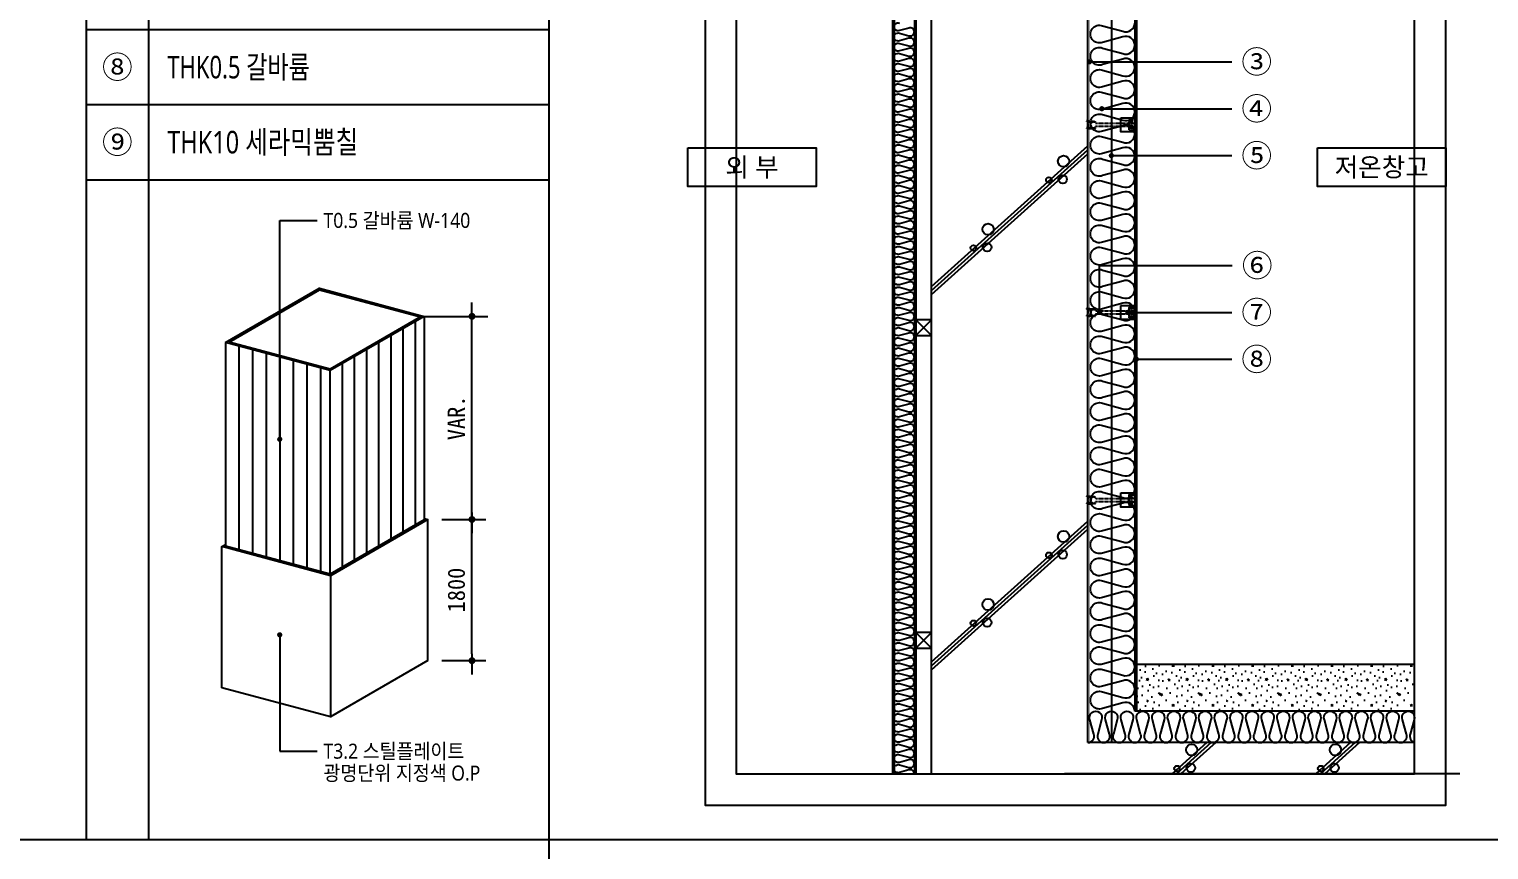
# Model space of a CAD drawing. Header units: millimetres. Extents: x 1008970 to 1091919, y 939088 to 948574.
# Drawn here: x 1065331 to 1069559, y 943414 to 945790 of the extents above; entities that cross this region are included whole.
import ezdxf
from ezdxf.enums import TextEntityAlignment as Align

# ---------------------------------------------------------------- set-up
doc = ezdxf.new("R2010")
doc.units = ezdxf.units.MM
doc.header["$LTSCALE"] = 5
doc.header["$MEASUREMENT"] = 0
doc.header["$PDSIZE"] = -10
doc.linetypes.add('HIDDEN', pattern=[0.375, 0.25, -0.125])
doc.linetypes.add('JIS_02_0.7', pattern=[1.35, 0.75, -0.6])
doc.layers.get('0').update_dxf_attribs({"linetype": 'CONTINUOUS'})
doc.layers.get('Defpoints').update_dxf_attribs({"color": 153, "linetype": 'CONTINUOUS'})
for name, color, linetype in [('0612_ACL WALL', 4, 'CONTINUOUS'), ('5TXT', 7, 'CONTINUOUS'), ('AA-AXIS-DIM7', 7, 'CONTINUOUS'), ('CON', 2, 'CONTINUOUS'), ('conc', 2, 'CONTINUOUS'), ('DIM', 7, 'CONTINUOUS'), ('FIN', 5, 'CONTINUOUS'), ('HATCH', 9, 'CONTINUOUS'), ('TEXT', 7, 'CONTINUOUS'), ('WALL3', 3, 'CONTINUOUS'), ('단열재', 11, 'CONTINUOUS'), ('볼트', 253, 'JIS_02_0.7')]:
    doc.layers.add(name, color=color, linetype=linetype)
doc.styles.add('MG', font='malgun.ttf')
doc.styles.add('돋움', font='')
doc.styles.add('맑은고딕', font='malgun.ttf')
doc.styles.add('한글', font='malgun.ttf')
doc.styles.get('돋움').set_extended_font_data('DotumChe')
doc.dimstyles.new('DIM_5', dxfattribs={"dimscale": 5, "dimtxt": 3, "dimasz": 1, "dimexe": 2, "dimexo": 2, "dimgap": 1, "dimtad": 1, "dimdec": 0, "dimzin": 0, "dimdsep": 46, "dimtxsty": 'MG', "dimblk1": 'DIMDOT', "dimblk2": 'DIMDOT', "dimsah": 1, "dimcen": 0.09, "dimdle": 2, "dimclrd": 7, "dimclre": 7, "dimclrt": 3, "dimadec": 0, "dimazin": 0, "dimtfac": 1, "dimtdec": 0, "dimtix": 1, "dimtmove": 2, "dimatfit": 3, "dimldrblk": 'DIMDOT', "dimfxl": 2, "dimtolj": 1, "dimtzin": 0, "dimarcsym": 0})
doc.dimstyles.new('SDIM', dxfattribs={"dimscale": 10, "dimtxt": 2.5, "dimasz": 1, "dimexe": 2, "dimexo": 2, "dimgap": 1, "dimtad": 1, "dimdsep": 46, "dimtxsty": '돋움', "dimblk1": '_RXDOT', "dimblk2": '_RXDOT', "dimsah": 1, "dimcen": 3, "dimclrd": 7, "dimclre": 7, "dimclrt": 3, "dimadec": 0, "dimazin": 0, "dimtfac": 1, "dimtix": 1, "dimtmove": 2, "dimatfit": 3, "dimfxl": 1, "dimtolj": 1, "dimtzin": 0, "dimarcsym": 0})

# ---------------------------------------------------------------- blocks, each defined once
blk = doc.blocks.new('zw$8367')
blk.add_line((1287, 5), (1287, 369))
blk.add_lwpolyline([(913, 374), (1287, 374), (1287, 0), (913, 0)], close=True)
at = {"layer": '볼트'}
for p, q in [((16, 292), (121, 284)), ((16, 268), (235, 268)), ((16, 106), (235, 106)), ((16, 82), (121, 90)), ((40, 243), (40, 131)), ((121, 284), (235, 284)), ((121, 203), (121, 171)), ((121, 90), (235, 90)), ((186, 106), (235, 106)), ((261, 228), (1125, 228)), ((261, 146), (1125, 146)), ((1125, 321), (1125, 53)), ((1125, 236), (1206, 236)), ((1125, 146), (1125, 228)), ((1125, 138), (1206, 138)), ((1133, 329), (1279, 329)), ((1133, 45), (1279, 45)), ((1141, 329), (1141, 45)), ((1157, 329), (1157, 45)), ((1173, 329), (1173, 45)), ((1190, 329), (1190, 45)), ((1206, 329), (1206, 45)), ((1206, 232), (1279, 232)), ((1206, 142), (1279, 142)), ((1287, 321), (1287, 240)), ((1287, 134), (1287, 53))]:
    blk.add_line(p, q, dxfattribs=at)
for centre, radius, start, end in [((16, 276), 16.2, 90, 165.5225), ((16, 284), 16.2, 194.4775, 270), ((16, 90), 16.2, 90, 165.5225), ((16, 98), 16.2, 194.4775, 270), ((64, 243), 24.3, 78.463, 180), ((64, 131), 24.3, 180, 281.537), ((56, 203), 64.9, 0, 78.463), ((56, 171), 64.9, 281.537, 0), ((186, 203), 64.9, 33.0557, 180), ((186, 171), 64.9, 180, 326.9443), ((235, 276), 8.11, 0, 90), ((235, 276), 8.11, 270, 0), ((235, 98), 8.11, 0, 90), ((235, 98), 8.11, 270, 0), ((261, 252), 24.3, 213.0557, 270), ((261, 122), 24.3, 90, 146.9443), ((1133, 321), 8.11, 90, 180), ((1133, 53), 8.11, 180, 270), ((1279, 321), 8.11, 0, 90), ((1279, 240), 8.11, 270, 0), ((1279, 134), 8.11, 0, 90), ((1279, 53), 8.11, 270, 0)]:
    blk.add_arc(centre, radius, start, end, dxfattribs=at)
blk = doc.blocks.new('DIMDOT')
at = {"linetype": 'Continuous'}
blk.add_line((-2, 0), (2, 0), dxfattribs=at)
for radius in [0.5, 0.25]:
    blk.add_circle((0, 0), radius, dxfattribs=at)
blk = doc.blocks.new('_RXDOT')
at = {"color": 0, "linetype": 'ByBlock'}
blk.add_line((-1, 0), (2, 0), dxfattribs=at)
at = {"color": 0, "linetype": 'ByBlock', "const_width": 0.5}
blk.add_lwpolyline([(-0.25, 0, 1), (0.25, 0, 1)], format="xyb", close=True, dxfattribs=at)
blk = doc.blocks.new('*D14')
at = {"layer": 'Defpoints', "color": 0, "transparency": 16777216}
for p in [(1066486.1, 944370.6), (1066613.8, 944370.6), (1066486.1, 943961.7)]:
    blk.add_point(p, dxfattribs=at)
at = {"layer": 'DIM', "color": 7, "lineweight": -2, "transparency": 16777216}
for p, q in [((1066526.1, 944370.6), (1066653.8, 944370.6)), ((1066613.8, 943981.7), (1066613.8, 944350.6)), ((1066526.1, 943961.7), (1066653.8, 943961.7))]:
    blk.add_line(p, q, dxfattribs=at)
at = {"layer": 'DIM', "color": 7, "lineweight": -2, "transparency": 16777216, "xscale": 20, "yscale": 20, "zscale": 20}
for p, rotation in [((1066613.8, 944370.6), 90), ((1066613.8, 943961.7), 270)]:
    blk.add_blockref('_RXDOT', p, dxfattribs=dict(at, rotation=rotation))
at = {"layer": 'DIM', "color": 3, "transparency": 16777216, "insert": (1066568.7, 944166.2), "char_height": 50, "attachment_point": 5, "rotation": 90, "style": '돋움'}
blk.add_mtext('\\A1;1800', dxfattribs=at)
blk = doc.blocks.new('*D15')
at = {"layer": 'Defpoints', "color": 0, "transparency": 16777216}
for p in [(1066486.1, 944958.7), (1066613.8, 944958.7), (1066486.1, 944370.6)]:
    blk.add_point(p, dxfattribs=at)
at = {"layer": 'DIM', "color": 7, "lineweight": -2, "transparency": 16777216}
for p, q in [((1066526.1, 944958.7), (1066653.8, 944958.7)), ((1066613.8, 944390.6), (1066613.8, 944938.7)), ((1066526.1, 944370.6), (1066653.8, 944370.6))]:
    blk.add_line(p, q, dxfattribs=at)
at = {"layer": 'DIM', "color": 7, "lineweight": -2, "transparency": 16777216, "xscale": 20, "yscale": 20, "zscale": 20}
for p, rotation in [((1066613.8, 944958.7), 90), ((1066613.8, 944370.6), 270)]:
    blk.add_blockref('_RXDOT', p, dxfattribs=dict(at, rotation=rotation))
at = {"layer": 'DIM', "color": 3, "transparency": 16777216, "insert": (1066568.7, 944664.7), "char_height": 50, "attachment_point": 5, "rotation": 90, "style": '돋움'}
blk.add_mtext('\\A1;VAR.', dxfattribs=at)

msp = doc.modelspace()

# ---------------------------------------------------------------- hatches: boundary and pattern name
at = {"layer": 'HATCH'}
h = msp.add_hatch(dxfattribs=at)
h.set_pattern_fill('CONC', color=256, scale=4.527328)
h.set_pattern_definition([(0, (1059113.01, 997929.28), (0, 114.99414), [0, -114.99414]), (0, (1059114.16, 997889.03), (0, 114.99414), [0, -114.99414]), (0, (1059117.61, 997951.13), (0, 114.99414), [0, -114.99414]), (338.1986, (1059057.815, 997915.479), (344.9824405, -114.994126), [12.38521, -606.87718]), (216.8699, (1059069.314, 997910.879), (344.9824, 229.988287), [5.7497, -569.22098]), (130.6013, (1059064.714, 997907.429), (574.9707303, -689.9647053), [10.60188, -1049.59162]), (206.5651, (1059026.766, 997893.63), (-114.99404, -114.994287), [2.57138, -254.56332]), (326.3099, (1059024.466, 997892.48), (229.988222, -114.99429), [4.14623, -410.4711]), (108.4349, (1059027.916, 997890.18), (-114.993953, 229.988323), [3.63646, -360.00697]), (225, (1059100.36, 997882.13), (-2e-14, -114.99417), [4.87874, -157.74746]), (0, (1059096.91, 997878.68), (114.99414, 114.99414), [6.89965, -108.0945]), (135, (1059103.81, 997878.68), (-114.99417, 8e-15), [4.87874, -157.74746]), (251.5651, (1059086.563, 997955.727), (114.993953, 229.988323), [3.63646, -360.00697]), (0, (1059085.41, 997952.28), (114.99414, 114.99414), [5.7497, -109.24443]), (143.1301, (1059091.163, 997952.277), (-344.9824, 229.988287), [5.7497, -569.22098]), (213.6901, (1059025.616, 997956.876), (229.988222, 114.99429), [4.14623, -410.4711]), (341.5651, (1059022.166, 997954.577), (-229.988323, 114.993953), [7.27292, -356.3705]), (126.8699, (1059029.066, 997952.277), (229.988287, -344.9824), [5.7497, -569.22098]), (0, (1059058.96, 997952.28), (0, 114.99414), [0, -114.99414]), (0, (1059027.92, 997922.38), (0, 114.99414), [0, -114.99414]), (0, (1059060.11, 997879.83), (0, 114.99414), [0, -114.99414]), (0, (1059091.16, 997915.48), (0, 114.99414), [0, -114.99414]), (0, (1059057.81, 997935.03), (0, 114.99414), [0, -114.99414]), (0, (1059032.52, 997938.48), (0, 114.99414), [0, -114.99414]), (0, (1059042.87, 997931.58), (0, 114.99414), [0, -114.99414]), (0, (1059038.27, 997903.98), (0, 114.99414), [0, -114.99414]), (0, (1059010.67, 997908.58), (0, 114.99414), [0, -114.99414]), (0, (1059011.82, 997935.03), (0, 114.99414), [0, -114.99414]), (0, (1059008.37, 997960.33), (0, 114.99414), [0, -114.99414]), (0, (1059044.02, 997964.93), (0, 114.99414), [0, -114.99414]), (0, (1059069.31, 997969.53), (0, 114.99414), [0, -114.99414]), (0, (1059109.56, 997964.93), (0, 114.99414), [0, -114.99414]), (0, (1059081.96, 997929.28), (0, 114.99414), [0, -114.99414]), (0, (1059070.46, 997949.98), (0, 114.99414), [0, -114.99414]), (0, (1059079.66, 997894.78), (0, 114.99414), [0, -114.99414]), (0, (1059045.17, 997889.03), (0, 114.99414), [0, -114.99414]), (0, (1059079.66, 997863.73), (0, 114.99414), [0, -114.99414]), (0, (1059041.72, 997870.63), (0, 114.99414), [0, -114.99414]), (0, (1059004.92, 997867.18), (0, 114.99414), [0, -114.99414]), (0, (1059018.72, 997861.43), (0, 114.99414), [0, -114.99414]), (0, (1059019.87, 997877.53), (0, 114.99414), [0, -114.99414]), (0, (1059096.91, 997859.13), (0, 114.99414), [0, -114.99414]), (0, (1059110.71, 997906.28), (0, 114.99414), [0, -114.99414]), (0, (1059104.96, 997940.78), (0, 114.99414), [0, -114.99414]), (0, (1059052.06, 997857.98), (0, 114.99414), [0, -114.99414])])
h.paths.add_polyline_path([(1069344.222, 943951.005), (1069344.222, 943815.185), (1068538.357, 943815.185), (1068538.357, 943951.005)])

# ---------------------------------------------------------------- linework, layer by layer
for p, q in [((1065495.993, 947418.938), (1065495.993, 943443.944)), ((1065677.086, 947418.938), (1065677.086, 943443.944)), ((1065495.993, 945789.1), (1066836.082, 945789.1)), ((1065495.993, 945571.788), (1066836.082, 945571.788)), ((1065495.993, 945354.476), (1066836.082, 945354.476))]:
    msp.add_line(p, q)
at = {"color": 4}
for p, q in [((1066486.069, 943961.743), (1066486.069, 944370.643)), ((1065888.912, 943883.126), (1065888.912, 944292.026)), ((1066203.773, 944207.659), (1066203.773, 943798.76))]:
    msp.add_line(p, q, dxfattribs=at)
at = {"color": 6}
msp.add_lwpolyline([(1068402.538, 943724.638, 0.905, 0.905, 0), (1068402.538, 947052.224, 0.905, 0.905, 0), (1069344.222, 947052.224, 0.905, 0.905, 0)], format="xyseb", dxfattribs=at)
for points in [[(1067239.416, 945446.935), (1067610.891, 945446.935), (1067610.891, 945334.455), (1067239.416, 945334.455)], [(1069063.293, 945446.935), (1069434.768, 945446.935), (1069434.768, 945334.455), (1069063.293, 945334.455)]]:
    msp.add_lwpolyline(points, close=True)
at = {"color": 4}
for points in [[(1066475.513, 944373.471), (1066486.069, 944370.643), (1066203.773, 944207.659), (1065888.912, 944292.026), (1065899.469, 944298.12)], [(1066486.069, 943961.743), (1066203.773, 943798.76), (1065888.912, 943883.126)]]:
    msp.add_lwpolyline(points, dxfattribs=at)
at = {"layer": '0612_ACL WALL', "linetype": 'ByBlock'}
for p, q in [((1067832.094, 947147.298), (1067832.094, 943634.092)), ((1067836.622, 947147.298), (1067836.622, 943634.092)), ((1067895.477, 947147.298), (1067895.477, 943634.092)), ((1067900.004, 947147.298), (1067900.004, 943634.092)), ((1069344.222, 943951.005), (1068538.357, 943951.005))]:
    msp.add_line(p, q, dxfattribs=at)
at = {"layer": '5TXT'}
for p, q in [((1066836.082, 947708.687), (1066836.082, 939179.201)), ((1060135.636, 943443.944), (1073536.528, 943443.944))]:
    msp.add_line(p, q, dxfattribs=at)
at = {"layer": 'CON', "ltscale": 5}
for p, q in [((1067945.277, 943634.092), (1067945.277, 947147.298)), ((1068398.01, 943724.638), (1068398.01, 947056.752)), ((1069344.222, 943724.638), (1068398.01, 943724.638))]:
    msp.add_line(p, q, dxfattribs=at)
msp.add_lwpolyline([(1065910.025, 944884.247), (1066172.36, 945035.706), (1066464.956, 944957.305), (1066202.621, 944805.846)], close=True, dxfattribs=at)
at = {"layer": 'conc', "color": 3}
for p, q in [((1067900.004, 944948.743), (1067945.277, 944903.469)), ((1067900.004, 944903.469), (1067945.277, 944948.743)), ((1067900.004, 944043.277), (1067945.277, 943998.004)), ((1067900.004, 943998.004), (1067945.277, 944043.277))]:
    msp.add_line(p, q, dxfattribs=at)
for points in [[(1067900.004, 944903.469), (1067945.277, 944903.469), (1067945.277, 944948.743), (1067900.004, 944948.743)], [(1067900.004, 943998.004), (1067945.277, 943998.004), (1067945.277, 944043.277), (1067900.004, 944043.277)]]:
    msp.add_lwpolyline(points, close=True, dxfattribs=at)
at = {"layer": 'Defpoints'}
for p, q in [((1066475.513, 944958.695), (1066659.288, 944958.695)), ((1069474.878, 943634.092), (1068330.1, 943634.092))]:
    msp.add_line(p, q, dxfattribs=at)
at = {"layer": 'Defpoints', "color": 139}
for points in [[(1069434.768, 947237.845), (1067288.815, 947237.845), (1067288.815, 943543.545), (1069434.768, 943543.545)], [(1069344.222, 947147.298), (1067379.361, 947147.298), (1067379.361, 943634.092), (1069344.222, 943634.092)]]:
    msp.add_lwpolyline(points, close=True, dxfattribs=at)
at = {"layer": 'FIN'}
for p, q in [((1066414.919, 944334.269), (1066414.919, 944923.712)), ((1066450.206, 944354.642), (1066450.206, 944944.085)), ((1066344.345, 944293.523), (1066344.345, 944882.966)), ((1066379.632, 944313.896), (1066379.632, 944903.339)), ((1065938.826, 944872.312), (1065938.826, 944282.869)), ((1065978.184, 944861.766), (1065978.184, 944272.324)), ((1066017.541, 944851.22), (1066017.541, 944261.778)), ((1066056.899, 944840.674), (1066056.899, 944251.232)), ((1066273.771, 944252.777), (1066273.771, 944842.22)), ((1066309.058, 944273.15), (1066309.058, 944862.593)), ((1066096.256, 944830.128), (1066096.256, 944240.686)), ((1066135.614, 944819.583), (1066135.614, 944230.14)), ((1066174.972, 944809.037), (1066174.972, 944219.594)), ((1066238.484, 944232.404), (1066238.484, 944821.847))]:
    msp.add_line(p, q, dxfattribs=at)
at = {"layer": 'FIN', "color": 70}
for p, q in [((1066475.513, 944958.695), (1066475.513, 944369.253)), ((1065899.469, 944882.858), (1065899.469, 944293.415)), ((1066203.197, 944212.031), (1066203.197, 944801.474))]:
    msp.add_line(p, q, dxfattribs=at)
msp.add_lwpolyline([(1065899.469, 944882.858), (1066171.784, 945040.079), (1066475.513, 944958.695), (1066203.197, 944801.474)], close=True, dxfattribs=at)
msp.add_lwpolyline([(1066475.513, 944369.253), (1066203.197, 944212.031), (1065899.469, 944293.415)], dxfattribs=at)
at = {"layer": 'HATCH'}
for p, q in [((1067945.277, 945045.056), (1068398.01, 945452.515)), ((1067945.277, 945033.531), (1068398.01, 945440.991)), ((1067945.277, 945022.007), (1068398.01, 945429.466)), ((1067945.277, 943958.497), (1068398.01, 944365.957)), ((1067945.277, 943946.972), (1068398.01, 944354.432)), ((1067945.277, 943935.448), (1068398.01, 944342.907)), ((1068642.905, 943634.667), (1068743.512, 943725.214)), ((1068655.71, 943634.667), (1068756.317, 943725.214)), ((1068668.515, 943634.667), (1068769.122, 943725.214)), ((1069059.432, 943634.667), (1069160.04, 943725.214)), ((1069072.238, 943634.667), (1069172.845, 943725.214)), ((1069085.043, 943634.667), (1069185.65, 943725.214))]:
    msp.add_line(p, q, dxfattribs=at)
for centre, radius in [((1068327.403, 945407.738), 16.298), ((1068284.965, 945353.498), 8.149), ((1068324.955, 945355.537), 12.224), ((1068108.685, 945210.892), 16.298), ((1068066.247, 945156.652), 8.149), ((1068106.237, 945158.691), 12.224), ((1068327.403, 944321.179), 16.298), ((1068284.965, 944266.94), 8.149), ((1068324.955, 944268.979), 12.224), ((1068108.685, 944124.333), 16.298), ((1068066.247, 944070.094), 8.149), ((1068106.237, 944072.133), 12.224), ((1068698.515, 943703.485), 16.298), ((1069115.043, 943703.485), 16.298), ((1068656.077, 943649.246), 8.149), ((1068696.067, 943651.285), 12.224), ((1069072.605, 943649.246), 8.149), ((1069112.594, 943651.285), 12.224)]:
    msp.add_circle(centre, radius, dxfattribs=at)
at = {"layer": 'WALL3'}
msp.add_line((1068538.357, 946151.286), (1068538.357, 943815.185), dxfattribs=at)
at = {"layer": 'WALL3', "linetype": 'HIDDEN'}
msp.add_lwpolyline([(1069344.222, 947011.478), (1068465.92, 947011.478), (1068465.92, 943724.638)], dxfattribs=at)
at = {"layer": '단열재'}
for p, q in [((1068533.83, 946966.205), (1068533.83, 943815.185)), ((1069344.222, 943815.185), (1068533.83, 943815.185)), ((1068443.284, 943724.638), (1068398.01, 943724.638))]:
    msp.add_line(p, q, dxfattribs=at)
at = {"layer": '단열재', "color": 9}
msp.add_lwpolyline([(1067895.477, 943634.092, 0.52485566), (1067879.527, 943645.098), (1067852.571, 943637.799, -1.44919786), (1067852.571, 943659.811), (1067879.527, 943652.513, 0.52485566), (1067895.477, 943663.519, 0.52485566), (1067879.527, 943674.525), (1067852.571, 943667.227, -1.44919786), (1067852.571, 943689.239), (1067879.527, 943681.941, 0.52485566), (1067895.477, 943692.947, 0.52485566), (1067879.527, 943703.953), (1067852.571, 943696.655, -1.44919786), (1067852.571, 943718.667), (1067879.527, 943711.369, 0.52485566), (1067895.477, 943722.374, 0.52485566), (1067879.527, 943733.38), (1067852.571, 943726.082, -1.44919786), (1067852.571, 943748.094), (1067879.527, 943740.796, 0.52485566), (1067895.477, 943751.802, 0.52485566), (1067879.527, 943762.808), (1067852.571, 943755.51, -1.44919786), (1067852.571, 943777.522), (1067879.527, 943770.224, 0.52485566), (1067895.477, 943781.23, 0.52485566), (1067879.527, 943792.236), (1067852.571, 943784.938, -1.44919786), (1067852.571, 943806.949), (1067879.527, 943799.651, 0.52485566), (1067895.477, 943810.657, 0.52485566), (1067879.527, 943821.663), (1067852.571, 943814.365, -1.44919786), (1067852.571, 943836.377), (1067879.527, 943829.079, 0.52485566), (1067895.477, 943840.085, 0.52485566), (1067879.527, 943851.091), (1067852.571, 943843.793, -1.44919786), (1067852.571, 943865.805), (1067879.527, 943858.507, 0.52485566), (1067895.477, 943869.513, 0.52485566), (1067879.527, 943880.519), (1067852.571, 943873.221, -1.44919786), (1067852.571, 943895.232), (1067879.527, 943887.934, 0.52485566), (1067895.477, 943898.94, 0.52485566), (1067879.527, 943909.946), (1067852.571, 943902.648, -1.44919786), (1067852.571, 943924.66), (1067879.527, 943917.362, 0.52485566), (1067895.477, 943928.368, 0.52485566), (1067879.527, 943939.374), (1067852.571, 943932.076, -1.44919786), (1067852.571, 943954.088), (1067879.527, 943946.79, 0.52485566), (1067895.477, 943957.796, 0.52485566), (1067879.527, 943968.801), (1067852.571, 943961.503, -1.44919786), (1067852.571, 943983.515), (1067879.527, 943976.217, 0.52485566), (1067895.477, 943987.223, 0.52485566), (1067879.527, 943998.229), (1067852.571, 943990.931, -1.44919786), (1067852.571, 944012.943), (1067879.527, 944005.645, 0.52485566), (1067895.477, 944016.651, 0.52485566), (1067879.527, 944027.657), (1067852.571, 944020.359, -1.44919786), (1067852.571, 944042.371), (1067879.527, 944035.073, 0.52485566), (1067895.477, 944046.078, 0.52485566), (1067879.527, 944057.084), (1067852.571, 944049.786, -1.44919786), (1067852.571, 944071.798), (1067879.527, 944064.5, 0.52485566), (1067895.477, 944075.506, 0.52485566), (1067879.527, 944086.512), (1067852.571, 944079.214, -1.44919786), (1067852.571, 944101.226), (1067879.527, 944093.928, 0.52485566), (1067895.477, 944104.934, 0.52485566), (1067879.527, 944115.94), (1067852.571, 944108.642, -1.44919786), (1067852.571, 944130.653), (1067879.527, 944123.355, 0.52485566), (1067895.477, 944134.361, 0.52485566), (1067879.527, 944145.367), (1067852.571, 944138.069, -1.44919786), (1067852.571, 944160.081), (1067879.527, 944152.783, 0.52485566), (1067895.477, 944163.789, 0.52485566), (1067879.527, 944174.795), (1067852.571, 944167.497, -1.44919786), (1067852.571, 944189.509), (1067879.527, 944182.211, 0.52485566), (1067895.477, 944193.217, 0.52485566), (1067879.527, 944204.223), (1067852.571, 944196.924, -1.44919786), (1067852.571, 944218.936), (1067879.527, 944211.638, 0.52485566), (1067895.477, 944222.644, 0.52485566), (1067879.527, 944233.65), (1067852.571, 944226.352, -1.44919786), (1067852.571, 944248.364), (1067879.527, 944241.066, 0.52485566), (1067895.477, 944252.072, 0.52485566), (1067879.527, 944263.078), (1067852.571, 944255.78, -1.44919786), (1067852.571, 944277.792), (1067879.527, 944270.494, 0.52485566), (1067895.477, 944281.5, 0.52485566), (1067879.527, 944292.505), (1067852.571, 944285.207, -1.44919786), (1067852.571, 944307.219), (1067879.527, 944299.921, 0.52485566), (1067895.477, 944310.927, 0.52485566), (1067879.527, 944321.933), (1067852.571, 944314.635, -1.44919786), (1067852.571, 944336.647), (1067879.527, 944329.349, 0.52485566), (1067895.477, 944340.355, 0.52485566), (1067879.527, 944351.361), (1067852.571, 944344.063, -1.44919786), (1067852.571, 944366.075), (1067879.527, 944358.776, 0.52485566), (1067895.477, 944369.782, 0.52485566), (1067879.527, 944380.788), (1067852.571, 944373.49, -1.44919786), (1067852.571, 944395.502), (1067879.527, 944388.204, 0.52485566), (1067895.477, 944399.21, 0.52485566), (1067879.527, 944410.216), (1067852.571, 944402.918, -1.44919786), (1067852.571, 944424.93), (1067879.527, 944417.632, 0.52485566), (1067895.477, 944428.638, 0.52485566), (1067879.527, 944439.644), (1067852.571, 944432.346, -1.44919786), (1067852.571, 944454.357), (1067879.527, 944447.059, 0.52485566), (1067895.477, 944458.065, 0.52485566), (1067879.527, 944469.071), (1067852.571, 944461.773, -1.44919786), (1067852.571, 944483.785), (1067879.527, 944476.487, 0.52485566), (1067895.477, 944487.493, 0.52485566), (1067879.527, 944498.499), (1067852.571, 944491.201, -1.44919786), (1067852.571, 944513.213), (1067879.527, 944505.915, 0.52485566), (1067895.477, 944516.921, 0.52485566), (1067879.527, 944527.927), (1067852.571, 944520.628, -1.44919786), (1067852.571, 944542.64), (1067879.527, 944535.342, 0.52485566), (1067895.477, 944546.348, 0.52485566), (1067879.527, 944557.354), (1067852.571, 944550.056, -1.44919786), (1067852.571, 944572.068), (1067879.527, 944564.77, 0.52485566), (1067895.477, 944575.776, 0.52485566), (1067879.527, 944586.782), (1067852.571, 944579.484, -1.44919786), (1067852.571, 944601.496), (1067879.527, 944594.198, 0.52485566), (1067895.477, 944605.203, 0.52485566), (1067879.527, 944616.209), (1067852.571, 944608.911, -1.44919786), (1067852.571, 944630.923), (1067879.527, 944623.625, 0.52485566), (1067895.477, 944634.631, 0.52485566), (1067879.527, 944645.637), (1067852.571, 944638.339, -1.44919786), (1067852.571, 944660.351), (1067879.527, 944653.053, 0.52485566), (1067895.477, 944664.059, 0.52485566), (1067879.527, 944675.065), (1067852.571, 944667.767, -1.44919786), (1067852.571, 944689.778), (1067879.527, 944682.48, 0.52485566), (1067895.477, 944693.486, 0.52485566), (1067879.527, 944704.492), (1067852.571, 944697.194, -1.44919786), (1067852.571, 944719.206), (1067879.527, 944711.908, 0.52485566), (1067895.477, 944722.914, 0.52485566), (1067879.527, 944733.92), (1067852.571, 944726.622, -1.44919786), (1067852.571, 944748.634), (1067879.527, 944741.336, 0.52485566), (1067895.477, 944752.342, 0.52485566), (1067879.527, 944763.348), (1067852.571, 944756.05, -1.44919786), (1067852.571, 944778.061), (1067879.527, 944770.763, 0.52485566), (1067895.477, 944781.769, 0.52485566), (1067879.527, 944792.775), (1067852.571, 944785.477, -1.44919786), (1067852.571, 944807.489), (1067879.527, 944800.191, 0.52485566), (1067895.477, 944811.197, 0.52485566), (1067879.527, 944822.203), (1067852.571, 944814.905, -1.44919786), (1067852.571, 944836.917), (1067879.527, 944829.619, 0.52485566), (1067895.477, 944840.625, 0.52485566), (1067879.527, 944851.63), (1067852.571, 944844.332, -1.44919786), (1067852.571, 944866.344), (1067879.527, 944859.046, 0.52485566), (1067895.477, 944870.052, 0.52485566), (1067879.527, 944881.058), (1067852.571, 944873.76, -1.44919786), (1067852.571, 944895.772), (1067879.527, 944888.474, 0.52485566), (1067895.477, 944899.48, 0.52485566), (1067879.527, 944910.486), (1067852.571, 944903.188, -1.44919786), (1067852.571, 944925.2), (1067879.527, 944917.902, 0.52485566), (1067895.477, 944928.907, 0.52485566), (1067879.527, 944939.913), (1067852.571, 944932.615, -1.44919786), (1067852.571, 944954.627), (1067879.527, 944947.329, 0.52485566), (1067895.477, 944958.335, 0.52485566), (1067879.527, 944969.341), (1067852.571, 944962.043, -1.44919786), (1067852.571, 944984.055), (1067879.527, 944976.757, 0.52485566), (1067895.477, 944987.763, 0.52485566), (1067879.527, 944998.769), (1067852.571, 944991.471, -1.44919786), (1067852.571, 945013.482), (1067879.527, 945006.184, 0.52485566), (1067895.477, 945017.19, 0.52485566), (1067879.527, 945028.196), (1067852.571, 945020.898, -1.44919786), (1067852.571, 945042.91), (1067879.527, 945035.612, 0.52485566), (1067895.477, 945046.618, 0.52485566), (1067879.527, 945057.624), (1067852.571, 945050.326, -1.44919786), (1067852.571, 945072.338), (1067879.527, 945065.04, 0.52485566), (1067895.477, 945076.046, 0.52485566), (1067879.527, 945087.052), (1067852.571, 945079.753, -1.44919786), (1067852.571, 945101.765), (1067879.527, 945094.467, 0.52485566), (1067895.477, 945105.473, 0.52485566), (1067879.527, 945116.479), (1067852.571, 945109.181, -1.44919786), (1067852.571, 945131.193), (1067879.527, 945123.895, 0.52485566), (1067895.477, 945134.901, 0.52485566), (1067879.527, 945145.907), (1067852.571, 945138.609, -1.44919786), (1067852.571, 945160.621), (1067879.527, 945153.323, 0.52485566), (1067895.477, 945164.329, 0.52485566), (1067879.527, 945175.334), (1067852.571, 945168.036, -1.44919786), (1067852.571, 945190.048), (1067879.527, 945182.75, 0.52485566), (1067895.477, 945193.756, 0.52485566), (1067879.527, 945204.762), (1067852.571, 945197.464, -1.44919786), (1067852.571, 945219.476), (1067879.527, 945212.178, 0.52485566), (1067895.477, 945223.184, 0.52485566), (1067879.527, 945234.19), (1067852.571, 945226.892, -1.44919786), (1067852.571, 945248.904), (1067879.527, 945241.605, 0.52485566), (1067895.477, 945252.611, 0.52485566), (1067879.527, 945263.617), (1067852.571, 945256.319, -1.44919786), (1067852.571, 945278.331), (1067879.527, 945271.033, 0.52485566), (1067895.477, 945282.039, 0.52485566), (1067879.527, 945293.045), (1067852.571, 945285.747, -1.44919786), (1067852.571, 945307.759), (1067879.527, 945300.461, 0.52485566), (1067895.477, 945311.467, 0.52485566), (1067879.527, 945322.473), (1067852.571, 945315.175, -1.44919786), (1067852.571, 945337.186), (1067879.527, 945329.888, 0.52485566), (1067895.477, 945340.894, 0.52485566), (1067879.527, 945351.9), (1067852.571, 945344.602, -1.44919786), (1067852.571, 945366.614), (1067879.527, 945359.316, 0.52485566), (1067895.477, 945370.322, 0.52485566), (1067879.527, 945381.328), (1067852.571, 945374.03, -1.44919786), (1067852.571, 945396.042), (1067879.527, 945388.744, 0.52485566), (1067895.477, 945399.75, 0.52485566), (1067879.527, 945410.756), (1067852.571, 945403.457, -1.44919786), (1067852.571, 945425.469), (1067879.527, 945418.171, 0.52485566), (1067895.477, 945429.177, 0.52485566), (1067879.527, 945440.183), (1067852.571, 945432.885, -1.44919786), (1067852.571, 945454.897), (1067879.527, 945447.599, 0.52485566), (1067895.477, 945458.605, 0.52485566), (1067879.527, 945469.611), (1067852.571, 945462.313, -1.44919786), (1067852.571, 945484.325), (1067879.527, 945477.027, 0.52485566), (1067895.477, 945488.032, 0.52485566), (1067879.527, 945499.038), (1067852.571, 945491.74, -1.44919786), (1067852.571, 945513.752), (1067879.527, 945506.454, 0.52485566), (1067895.477, 945517.46, 0.52485566), (1067879.527, 945528.466), (1067852.571, 945521.168, -1.44919786), (1067852.571, 945543.18), (1067879.527, 945535.882, 0.52485566), (1067895.477, 945546.888, 0.52485566), (1067879.527, 945557.894), (1067852.571, 945550.596, -1.44919786), (1067852.571, 945572.607), (1067879.527, 945565.309, 0.52485566), (1067895.477, 945576.315, 0.52485566), (1067879.527, 945587.321), (1067852.571, 945580.023, -1.44919786), (1067852.571, 945602.035), (1067879.527, 945594.737, 0.52485566), (1067895.477, 945605.743, 0.52485566), (1067879.527, 945616.749), (1067852.571, 945609.451, -1.44919786), (1067852.571, 945631.463), (1067879.527, 945624.165, 0.52485566), (1067895.477, 945635.171, 0.52485566), (1067879.527, 945646.177), (1067852.571, 945638.879, -1.44919786), (1067852.571, 945660.89), (1067879.527, 945653.592, 0.52485566), (1067895.477, 945664.598, 0.52485566), (1067879.527, 945675.604), (1067852.571, 945668.306, -1.44919786), (1067852.571, 945690.318), (1067879.527, 945683.02, 0.52485566), (1067895.477, 945694.026, 0.52485566), (1067879.527, 945705.032), (1067852.571, 945697.734, -1.44919786), (1067852.571, 945719.746), (1067879.527, 945712.448, 0.52485566), (1067895.477, 945723.454, 0.52485566), (1067879.527, 945734.459), (1067852.571, 945727.161, -1.44919786), (1067852.571, 945749.173), (1067879.527, 945741.875, 0.52485566), (1067895.477, 945752.881, 0.52485566), (1067879.527, 945763.887), (1067852.571, 945756.589, -1.44919786), (1067852.571, 945778.601), (1067879.527, 945771.303, 0.52485566), (1067895.477, 945782.309, 0.52485566), (1067879.527, 945793.315), (1067852.571, 945786.017, -1.44919786), (1067852.571, 945808.029)], format="xyb", dxfattribs=at)
at = {"layer": '단열재'}
for points in [[(1068533.83, 943815.185, 0.52485566), (1068498.986, 943839.228), (1068440.098, 943823.285, -1.44919786), (1068440.098, 943871.372), (1068498.986, 943855.429, 0.52485566), (1068533.83, 943879.473, 0.52485566), (1068498.986, 943903.516), (1068440.098, 943887.573, -1.44919786), (1068440.098, 943935.661), (1068498.986, 943919.717, 0.52485566), (1068533.83, 943943.761, 0.52485566), (1068498.986, 943967.805), (1068440.098, 943951.861, -1.44919786), (1068440.098, 943999.949), (1068498.986, 943984.005, 0.52485566), (1068533.83, 944008.049, 0.52485566), (1068498.986, 944032.093), (1068440.098, 944016.149, -1.44919786), (1068440.098, 944064.237), (1068498.986, 944048.293, 0.52485566), (1068533.83, 944072.337, 0.52485566), (1068498.986, 944096.381), (1068440.098, 944080.437, -1.44919786), (1068440.098, 944128.525), (1068498.986, 944112.581, 0.52485566), (1068533.83, 944136.625, 0.52485566), (1068498.986, 944160.669), (1068440.098, 944144.725, -1.44919786), (1068440.098, 944192.813), (1068498.986, 944176.869, 0.52485566), (1068533.83, 944200.913, 0.52485566), (1068498.986, 944224.957), (1068440.098, 944209.013, -1.44919786), (1068440.098, 944257.101), (1068498.986, 944241.157, 0.52485566), (1068533.83, 944265.201, 0.52485566), (1068498.986, 944289.245), (1068440.098, 944273.301, -1.44919786), (1068440.098, 944321.389), (1068498.986, 944305.445, 0.52485566), (1068533.83, 944329.489, 0.52485566), (1068498.986, 944353.533), (1068440.098, 944337.589, -1.44919786), (1068440.098, 944385.677), (1068498.986, 944369.734, 0.52485566), (1068533.83, 944393.777, 0.52485566), (1068498.986, 944417.821), (1068440.098, 944401.878, -1.44919786), (1068440.098, 944449.965), (1068498.986, 944434.022, 0.52485566), (1068533.83, 944458.065, 0.52485566), (1068498.986, 944482.109), (1068440.098, 944466.166, -1.44919786), (1068440.098, 944514.253), (1068498.986, 944498.31, 0.52485566), (1068533.83, 944522.353, 0.52485566), (1068498.986, 944546.397), (1068440.098, 944530.454, -1.44919786), (1068440.098, 944578.541), (1068498.986, 944562.598, 0.52485566), (1068533.83, 944586.641, 0.52485566), (1068498.986, 944610.685), (1068440.098, 944594.742, -1.44919786), (1068440.098, 944642.829), (1068498.986, 944626.886, 0.52485566), (1068533.83, 944650.929, 0.52485566), (1068498.986, 944674.973), (1068440.098, 944659.03, -1.44919786), (1068440.098, 944707.117), (1068498.986, 944691.174, 0.52485566), (1068533.83, 944715.218, 0.52485566), (1068498.986, 944739.261), (1068440.098, 944723.318, -1.44919786), (1068440.098, 944771.405), (1068498.986, 944755.462, 0.52485566), (1068533.83, 944779.506, 0.52485566), (1068498.986, 944803.549), (1068440.098, 944787.606, -1.44919786), (1068440.098, 944835.693), (1068498.986, 944819.75, 0.52485566), (1068533.83, 944843.794, 0.52485566), (1068498.986, 944867.837), (1068440.098, 944851.894, -1.44919786), (1068440.098, 944899.981), (1068498.986, 944884.038, 0.52485566), (1068533.83, 944908.082, 0.52485566), (1068498.986, 944932.125), (1068440.098, 944916.182, -1.44919786), (1068440.098, 944964.269), (1068498.986, 944948.326, 0.52485566), (1068533.83, 944972.37, 0.52485566), (1068498.986, 944996.414), (1068440.098, 944980.47, -1.44919786), (1068440.098, 945028.558), (1068498.986, 945012.614, 0.52485566), (1068533.83, 945036.658, 0.52485566), (1068498.986, 945060.702), (1068440.098, 945044.758, -1.44919786), (1068440.098, 945092.846), (1068498.986, 945076.902, 0.52485566), (1068533.83, 945100.946, 0.52485566), (1068498.986, 945124.99), (1068440.098, 945109.046, -1.44919786), (1068440.098, 945157.134), (1068498.986, 945141.19, 0.52485566), (1068533.83, 945165.234, 0.52485566), (1068498.986, 945189.278), (1068440.098, 945173.334, -1.44919786), (1068440.098, 945221.422), (1068498.986, 945205.478, 0.52485566), (1068533.83, 945229.522, 0.52485566), (1068498.986, 945253.566), (1068440.098, 945237.622, -1.44919786), (1068440.098, 945285.71), (1068498.986, 945269.766, 0.52485566), (1068533.83, 945293.81, 0.52485566), (1068498.986, 945317.854), (1068440.098, 945301.91, -1.44919786), (1068440.098, 945349.998), (1068498.986, 945334.054, 0.52485566), (1068533.83, 945358.098, 0.52485566), (1068498.986, 945382.142), (1068440.098, 945366.198, -1.44919786), (1068440.098, 945414.286), (1068498.986, 945398.342, 0.52485566), (1068533.83, 945422.386, 0.52485566), (1068498.986, 945446.43), (1068440.098, 945430.487, -1.44919786), (1068440.098, 945478.574), (1068498.986, 945462.631, 0.52485566), (1068533.83, 945486.674, 0.52485566), (1068498.986, 945510.718), (1068440.098, 945494.775, -1.44919786), (1068440.098, 945542.862), (1068498.986, 945526.919, 0.52485566), (1068533.83, 945550.962, 0.52485566), (1068498.986, 945575.006), (1068440.098, 945559.063, -1.44919786), (1068440.098, 945607.15), (1068498.986, 945591.207, 0.52485566), (1068533.83, 945615.25, 0.52485566), (1068498.986, 945639.294), (1068440.098, 945623.351, -1.44919786), (1068440.098, 945671.438), (1068498.986, 945655.495, 0.52485566), (1068533.83, 945679.538, 0.52485566), (1068498.986, 945703.582), (1068440.098, 945687.639, -1.44919786), (1068440.098, 945735.726), (1068498.986, 945719.783, 0.52485566), (1068533.83, 945743.827, 0.52485566), (1068498.986, 945767.87), (1068440.098, 945751.927, -1.44919786), (1068440.098, 945800.014), (1068498.986, 945784.071, 0.52485566), (1068533.83, 945808.115, 0.52485566)], [(1068398.01, 943724.638, 0.52485566), (1068414.942, 943749.176), (1068403.715, 943790.647, -1.44919786), (1068437.579, 943790.647), (1068426.351, 943749.176, 0.52485566), (1068443.284, 943724.638, 0.52485566), (1068460.216, 943749.176), (1068448.988, 943790.647, -1.44919786), (1068482.852, 943790.647), (1068471.625, 943749.176, 0.52485566), (1068488.557, 943724.638, 0.52485566), (1068505.489, 943749.176), (1068494.261, 943790.647, -1.44919786), (1068528.126, 943790.647), (1068516.898, 943749.176, 0.52485566), (1068533.83, 943724.638, 0.52485566), (1068550.762, 943749.176), (1068539.535, 943790.647, -1.44919786), (1068573.399, 943790.647), (1068562.171, 943749.176, 0.52485566), (1068579.103, 943724.638, 0.52485566), (1068596.036, 943749.176), (1068584.808, 943790.647, -1.44919786), (1068618.672, 943790.647), (1068607.444, 943749.176, 0.52485566), (1068624.377, 943724.638, 0.52485566), (1068641.309, 943749.176), (1068630.081, 943790.647, -1.44919786), (1068663.946, 943790.647), (1068652.718, 943749.176, 0.52485566), (1068669.65, 943724.638, 0.52485566), (1068686.582, 943749.176), (1068675.354, 943790.647, -1.44919786), (1068709.219, 943790.647), (1068697.991, 943749.176, 0.52485566), (1068714.923, 943724.638, 0.52485566), (1068731.855, 943749.176), (1068720.628, 943790.647, -1.44919786), (1068754.492, 943790.647), (1068743.264, 943749.176, 0.52485566), (1068760.197, 943724.638, 0.52485566), (1068777.129, 943749.176), (1068765.901, 943790.647, -1.44919786), (1068799.765, 943790.647), (1068788.538, 943749.176, 0.52485566), (1068805.47, 943724.638, 0.52485566), (1068822.402, 943749.176), (1068811.174, 943790.647, -1.44919786), (1068845.039, 943790.647), (1068833.811, 943749.176, 0.52485566), (1068850.743, 943724.638, 0.52485566), (1068867.675, 943749.176), (1068856.448, 943790.647, -1.44919786), (1068890.312, 943790.647), (1068879.084, 943749.176, 0.52485566), (1068896.016, 943724.638, 0.52485566), (1068912.949, 943749.176), (1068901.721, 943790.647, -1.44919786), (1068935.585, 943790.647), (1068924.357, 943749.176, 0.52485566), (1068941.29, 943724.638, 0.52485566), (1068958.222, 943749.176), (1068946.994, 943790.647, -1.44919786), (1068980.858, 943790.647), (1068969.631, 943749.176, 0.52485566), (1068986.563, 943724.638, 0.52485566), (1069003.495, 943749.176), (1068992.267, 943790.647, -1.44919786), (1069026.132, 943790.647), (1069014.904, 943749.176, 0.52485566), (1069031.836, 943724.638, 0.52485566), (1069048.768, 943749.176), (1069037.541, 943790.647, -1.44919786), (1069071.405, 943790.647), (1069060.177, 943749.176, 0.52485566), (1069077.109, 943724.638, 0.52485566), (1069094.042, 943749.176), (1069082.814, 943790.647, -1.44919786), (1069116.678, 943790.647), (1069105.451, 943749.176, 0.52485566), (1069122.383, 943724.638, 0.52485566), (1069139.315, 943749.176), (1069128.087, 943790.647, -1.44919786), (1069161.952, 943790.647), (1069150.724, 943749.176, 0.52485566), (1069167.656, 943724.638, 0.52485566), (1069184.588, 943749.176), (1069173.36, 943790.647, -1.44919786), (1069207.225, 943790.647), (1069195.997, 943749.176, 0.52485566), (1069212.929, 943724.638, 0.52485566), (1069229.862, 943749.176), (1069218.634, 943790.647, -1.44919786), (1069252.498, 943790.647), (1069241.27, 943749.176, 0.52485566), (1069258.203, 943724.638, 0.52485566), (1069275.135, 943749.176), (1069263.907, 943790.647, -1.44919786), (1069297.771, 943790.647), (1069286.544, 943749.176, 0.52485566), (1069303.476, 943724.638, 0.52485566), (1069320.408, 943749.176), (1069309.18, 943790.647, -1.44919786), (1069343.045, 943790.647), (1069331.817, 943749.176, 0.4467814), (1069344.222, 943725.214, 0.4467814)]]:
    msp.add_lwpolyline(points, format="xyb", dxfattribs=at)

# ---------------------------------------------------------------- block references
at = {"layer": 'Defpoints', "xscale": 0.1089322188955256, "yscale": 0.1089322188955256, "zscale": 0.1089322188955256}
for p in [(1068393.651, 945493.071), (1068393.651, 944949.792), (1068393.651, 944406.512)]:
    msp.add_blockref('zw$8367', p, dxfattribs=at)

# ---------------------------------------------------------------- texts
at = {"style": '한글'}
for s, p in [('⑧', (1065586.539, 945680.444)), ('③', (1068886.962, 945695.752)), ('④', (1068886.962, 945559.932)), ('⑨', (1065586.539, 945463.132)), ('⑤', (1068886.962, 945424.112)), ('⑥', (1068888.488, 945105.985)), ('⑦', (1068886.962, 944970.165)), ('⑧', (1068886.962, 944834.345))]:
    msp.add_text(s, height=65.194, dxfattribs=at).set_placement(p, align=Align.MIDDLE_CENTER)
for s, height, width, p in [('THK0.5 갈바륨', 65.1935, 0.75, (1065731.414, 945680.444)), ('THK10 세라믹뿜칠', 65.19353, 0.8, (1065731.414, 945463.132)), ('T0.5 갈바륨 W-140', 43.46235, 0.9, (1066183.664, 945236.53)), ('T3.2 스틸플레이트', 43.46235, 0.9, (1066183.664, 943699.575)), ('광명단위 지정색 O.P', 43.46235, 0.9, (1066183.664, 943636.192))]:
    msp.add_text(s, height=height, dxfattribs=dict(at, width=width)).set_placement(p, align=Align.MIDDLE_LEFT)
at = {"layer": 'TEXT', "style": '맑은고딕'}
for s, p in [('외 부', (1067425.154, 945390.695)), ('저온창고', (1069249.031, 945390.695))]:
    msp.add_text(s, height=54.3279, dxfattribs=at).set_placement(p, align=Align.MIDDLE_CENTER)

# ---------------------------------------------------------------- dimensions: what is measured, and where the dimension line sits
at = {"layer": 'DIM'}
for p1, p2, text, picture, middle in [((1066486.069, 944370.643), (1066486.069, 944958.695), 'VAR.', '*D15', (1066568.741, 944664.669)), ((1066486.069, 943961.743), (1066486.069, 944370.643), '1800', '*D14', (1066568.741, 944166.193))]:
    dim = msp.add_aligned_dim(p1=p1, p2=p2, distance=-127.705, text=text, dimstyle='SDIM', override={"dimscale": 20, "dimtxsty": '돋움'}, dxfattribs=at)
    dim.commit()
    dim.dimension.update_dxf_attribs({"geometry": picture, "text_midpoint": middle})

# ---------------------------------------------------------------- leaders
at = {"layer": 'AA-AXIS-DIM7'}
for points in [[(1068402.538, 945695.752), (1068702.816, 945695.752), (1068814.524, 945695.752)], [(1068438.256, 945559.932), (1068702.816, 945559.932), (1068814.524, 945559.932)], [(1068465.92, 945424.112), (1068702.816, 945424.112), (1068814.524, 945424.112)], [(1066056.899, 944602.704), (1066056.899, 945236.53), (1066165.555, 945236.53)], [(1068431.965, 944969.744), (1068431.965, 945105.985), (1068816.051, 945105.985)], [(1068513.441, 944970.165), (1068702.816, 944970.165), (1068814.524, 944970.165)], [(1068538.357, 944834.345), (1068702.816, 944834.345), (1068814.524, 944834.345)], [(1066056.899, 944036.49), (1066056.899, 943699.575), (1066165.555, 943699.575)]]:
    msp.add_leader(points, dimstyle='DIM_5', override={"dimasz": 3, "dimclrd": 4, "dimldrblk": 'Dot', "dimarcsym": 1}, dxfattribs=at)

doc.saveas('drawing.dxf')
